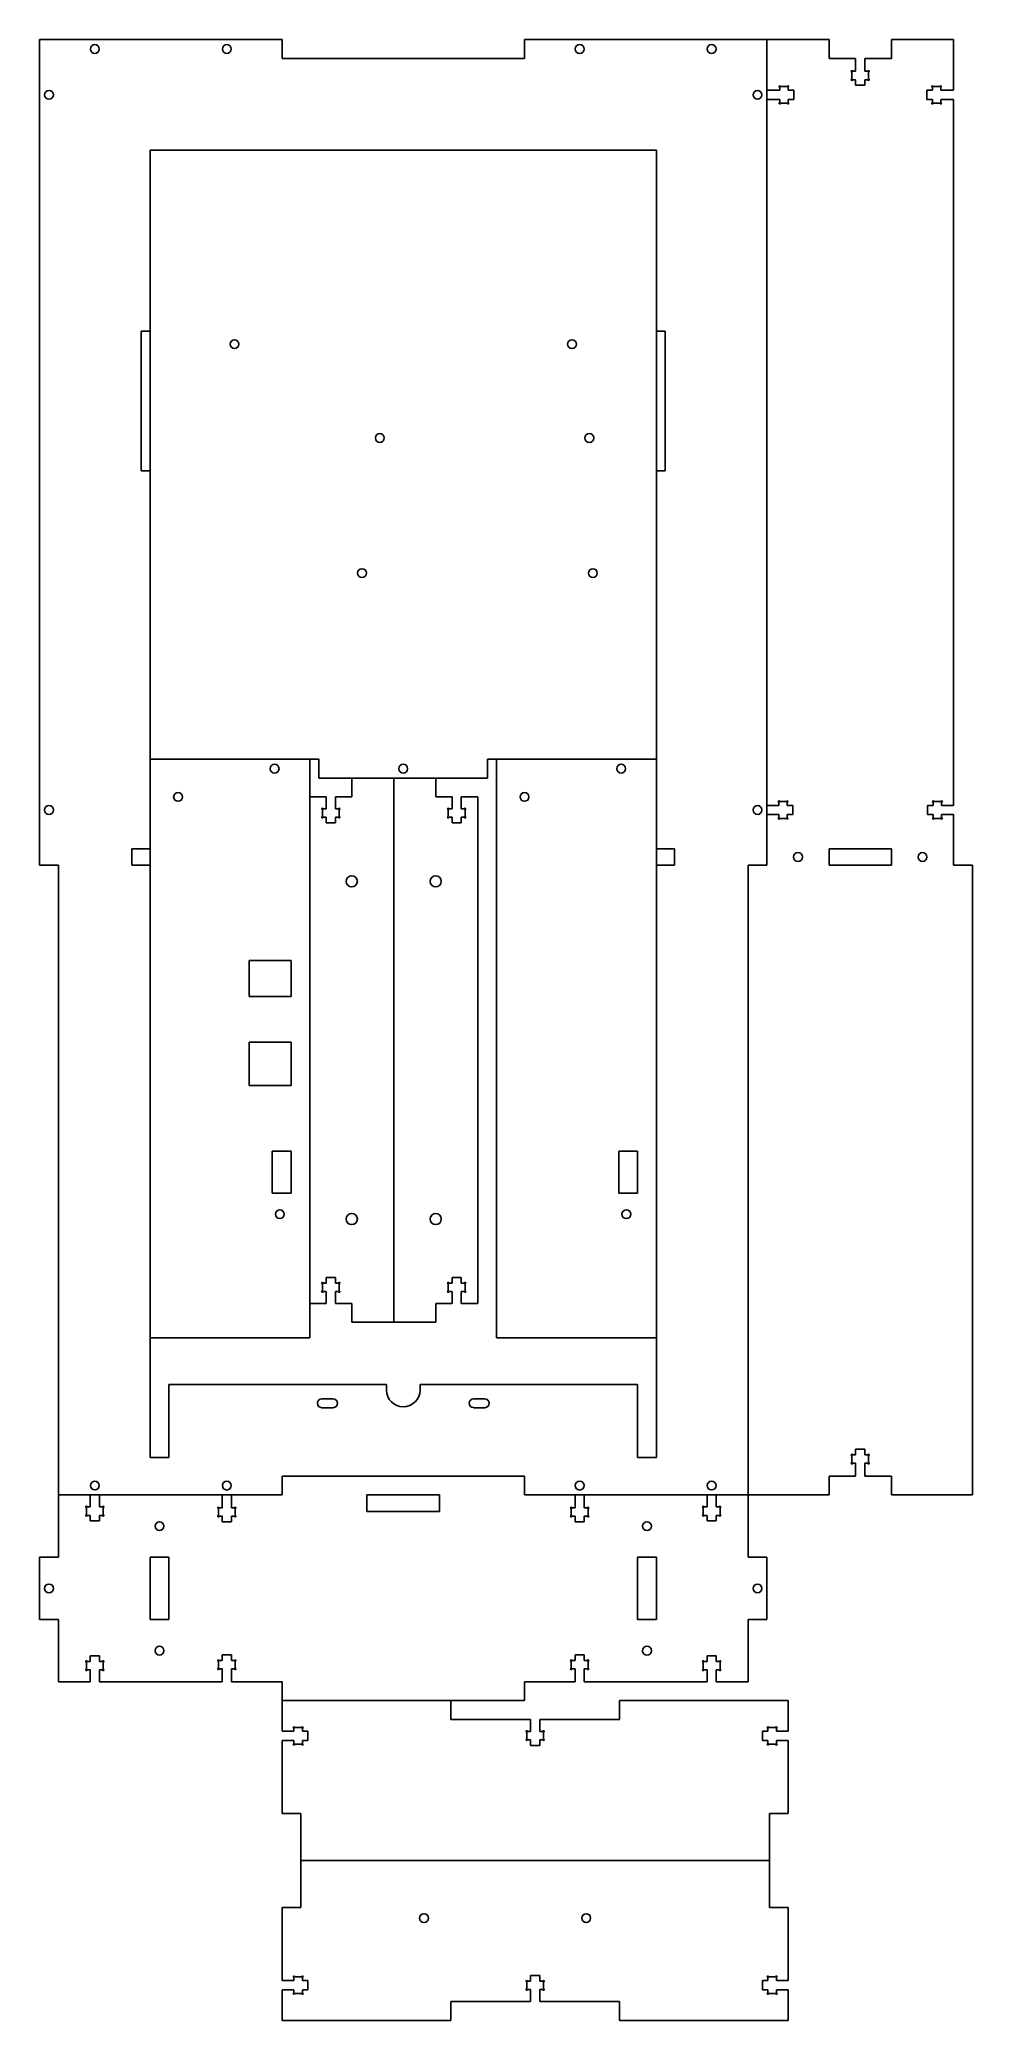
# Model space of a CAD drawing. Header units: millimetres. Extents: x -192 to 141, y -313 to 395.
import ezdxf

# ---------------------------------------------------------------- set-up
doc = ezdxf.new("R2010")
doc.units = ezdxf.units.MM
doc.layers.get('0').update_dxf_attribs({"lineweight": 25, "true_color": 0xffffff})

msp = doc.modelspace()

# ---------------------------------------------------------------- linework, layer by layer
for p, q in [((-192, 100), (-192, 395)), ((-192, 395), (-105.33, 395)), ((-105.33, 395), (-105.33, 388.28)), ((-18.67, 388.28), (-18.67, 395)), ((-18.67, 395), (68, 395)), ((68, 395), (68, 100)), ((68, 395), (90.25, 395)), ((90.25, 395), (90.25, 388.28)), ((112.51, 388.28), (112.51, 395)), ((112.51, 395), (134.76, 395)), ((134.76, 395), (134.76, 376.9)), ((-105.33, 388.28), (-18.67, 388.28)), ((90.25, 388.28), (99.73, 388.28)), ((98.38, 383.43), (98.38, 380.93)), ((99.73, 383.68), (98.63, 383.68)), ((99.73, 388.28), (99.73, 383.68)), ((103.03, 383.68), (103.03, 388.28)), ((103.03, 388.28), (112.51, 388.28)), ((104.13, 383.68), (103.03, 383.68)), ((104.38, 380.93), (104.38, 383.43)), ((72.6, 376.9), (68, 376.9)), ((72.6, 378), (72.6, 376.9)), ((75.35, 378.25), (72.85, 378.25)), ((75.6, 376.9), (75.6, 378)), ((77.6, 376.9), (75.6, 376.9)), ((77.6, 373.6), (77.6, 376.9)), ((98.63, 380.68), (99.73, 380.68)), ((99.73, 380.68), (99.73, 378.68)), ((99.73, 378.68), (103.03, 378.68)), ((103.03, 378.68), (103.03, 380.68)), ((103.03, 380.68), (104.13, 380.68)), ((127.16, 376.9), (125.16, 376.9)), ((125.16, 376.9), (125.16, 373.6)), ((127.16, 378), (127.16, 376.9)), ((129.91, 378.25), (127.41, 378.25)), ((130.16, 376.9), (130.16, 378)), ((134.76, 376.9), (130.16, 376.9)), ((68, 373.6), (72.6, 373.6)), ((72.6, 373.6), (72.6, 372.5)), ((72.85, 372.25), (75.35, 372.25)), ((75.6, 372.5), (75.6, 373.6)), ((75.6, 373.6), (77.6, 373.6)), ((125.16, 373.6), (127.16, 373.6)), ((127.16, 373.6), (127.16, 372.5)), ((127.41, 372.25), (129.91, 372.25)), ((130.16, 372.5), (130.16, 373.6)), ((130.16, 373.6), (134.76, 373.6)), ((134.76, 373.6), (134.76, 121.4)), ((-152.5, 137.86), (-152.5, 355.5)), ((-152.5, 355.5), (28.5, 355.5)), ((28.5, 355.5), (28.5, 137.86)), ((-152.5, 290.88), (-155.65, 290.88)), ((-155.65, 290.88), (-155.65, 240.88)), ((31.65, 290.88), (28.5, 290.88)), ((31.65, 240.88), (31.65, 290.88)), ((-155.65, 240.88), (-152.5, 240.88)), ((28.5, 240.88), (31.65, 240.88)), ((-92.17, 137.86), (-152.5, 137.86)), ((-152.5, 137.86), (-152.5, 100)), ((-95.38, -68.86), (-95.38, 137.86)), ((-92.17, 131.14), (-92.17, 137.86)), ((28.5, 137.86), (-31.83, 137.86)), ((-31.83, 137.86), (-31.83, 131.14)), ((-28.62, -68.86), (-28.62, 137.86)), ((28.5, 137.86), (28.5, 100)), ((-31.83, 131.14), (-92.17, 131.14)), ((-80.38, 131.14), (-80.38, 124.42)), ((-65.38, -63.3), (-65.38, 131.14)), ((-50.38, 131.14), (-50.38, 124.42)), ((-89.53, 124.42), (-95.38, 124.42)), ((-89.53, 120.14), (-89.53, 124.42)), ((-86.23, 124.42), (-86.23, 120.14)), ((-80.38, 124.42), (-86.23, 124.42)), ((-50.38, 124.42), (-44.53, 124.42)), ((-44.53, 124.42), (-44.53, 120.14)), ((-41.23, 120.14), (-41.23, 124.42)), ((-41.23, 124.42), (-35.38, 124.42)), ((-35.38, 124.42), (-35.38, -56.58)), ((72.28, 121.4), (68, 121.4)), ((72.28, 122.5), (72.28, 121.4)), ((75.03, 122.75), (72.53, 122.75)), ((75.28, 121.4), (75.28, 122.5)), ((77.28, 121.4), (75.28, 121.4)), ((77.28, 118.1), (77.28, 121.4)), ((127.48, 121.4), (125.48, 121.4)), ((125.48, 121.4), (125.48, 118.1)), ((127.48, 122.5), (127.48, 121.4)), ((130.23, 122.75), (127.73, 122.75)), ((130.48, 121.4), (130.48, 122.5)), ((134.76, 121.4), (130.48, 121.4)), ((-90.88, 117.39), (-90.88, 119.89)), ((-90.63, 120.14), (-89.53, 120.14)), ((-89.53, 117.14), (-90.63, 117.14)), ((-89.53, 115.14), (-89.53, 117.14)), ((-86.23, 115.14), (-89.53, 115.14)), ((-86.23, 120.14), (-85.13, 120.14)), ((-85.13, 117.14), (-86.23, 117.14)), ((-86.23, 117.14), (-86.23, 115.14)), ((-84.88, 119.89), (-84.88, 117.39)), ((-45.88, 119.89), (-45.88, 117.39)), ((-44.53, 120.14), (-45.63, 120.14)), ((-45.63, 117.14), (-44.53, 117.14)), ((-44.53, 117.14), (-44.53, 115.14)), ((-44.53, 115.14), (-41.23, 115.14)), ((-40.13, 120.14), (-41.23, 120.14)), ((-41.23, 115.14), (-41.23, 117.14)), ((-41.23, 117.14), (-40.13, 117.14)), ((-39.88, 117.39), (-39.88, 119.89)), ((68, 118.1), (72.28, 118.1)), ((72.28, 118.1), (72.28, 117)), ((72.53, 116.75), (75.03, 116.75)), ((75.28, 117), (75.28, 118.1)), ((75.28, 118.1), (77.28, 118.1)), ((125.48, 118.1), (127.48, 118.1)), ((127.48, 118.1), (127.48, 117)), ((127.73, 116.75), (130.23, 116.75)), ((130.48, 117), (130.48, 118.1)), ((130.48, 118.1), (134.76, 118.1)), ((134.76, 118.1), (134.76, 100)), ((-185.28, 100), (-192, 100)), ((-185.28, -125), (-185.28, 100)), ((-152.5, 105.88), (-159, 105.88)), ((-159, 105.88), (-159, 100)), ((-159, 100), (-152.5, 100)), ((-152.5, 100), (-152.5, -111.56)), ((35, 105.88), (28.5, 105.88)), ((28.5, -111.56), (28.5, 100)), ((28.5, 100), (35, 100)), ((35, 100), (35, 105.88)), ((61.28, 100), (61.28, -125)), ((68, 100), (61.28, 100)), ((112.51, 105.88), (90.25, 105.88)), ((90.25, 105.88), (90.25, 100)), ((90.25, 100), (112.51, 100)), ((112.51, 100), (112.51, 105.88)), ((134.76, 100), (141.48, 100)), ((141.48, 100), (141.48, -125)), ((-117.1, 53.08), (-117.1, 65.97)), ((-117.1, 65.97), (-102.1, 65.97)), ((-102.1, 65.97), (-102.1, 53.08)), ((-102.1, 53.08), (-117.1, 53.08)), ((-117.1, 36.76), (-102.1, 36.76)), ((-117.1, 21.33), (-117.1, 36.76)), ((-102.1, 36.76), (-102.1, 21.33)), ((-102.1, 21.33), (-117.1, 21.33)), ((-108.82, -17.18), (-108.82, -2.18)), ((-108.82, -2.18), (-102.1, -2.18)), ((-102.1, -2.18), (-102.1, -17.18)), ((21.78, -2.18), (15.06, -2.18)), ((15.06, -2.18), (15.06, -17.18)), ((21.78, -17.18), (21.78, -2.18)), ((-102.1, -17.18), (-108.82, -17.18)), ((15.06, -17.18), (21.78, -17.18)), ((-90.63, -49.3), (-89.53, -49.3)), ((-89.53, -49.3), (-89.53, -47.3)), ((-89.53, -47.3), (-86.23, -47.3)), ((-86.23, -47.3), (-86.23, -49.3)), ((-86.23, -49.3), (-85.13, -49.3)), ((-44.53, -49.3), (-45.63, -49.3)), ((-41.23, -47.3), (-44.53, -47.3)), ((-44.53, -47.3), (-44.53, -49.3)), ((-41.23, -49.3), (-41.23, -47.3)), ((-40.13, -49.3), (-41.23, -49.3)), ((-95.38, -56.58), (-89.53, -56.58)), ((-90.88, -52.05), (-90.88, -49.55)), ((-89.53, -52.3), (-90.63, -52.3)), ((-89.53, -56.58), (-89.53, -52.3)), ((-85.13, -52.3), (-86.23, -52.3)), ((-86.23, -52.3), (-86.23, -56.58)), ((-86.23, -56.58), (-80.38, -56.58)), ((-84.88, -49.55), (-84.88, -52.05)), ((-80.38, -56.58), (-80.38, -63.3)), ((-44.53, -56.58), (-50.38, -56.58)), ((-50.38, -56.58), (-50.38, -63.3)), ((-45.88, -49.55), (-45.88, -52.05)), ((-45.63, -52.3), (-44.53, -52.3)), ((-44.53, -52.3), (-44.53, -56.58)), ((-41.23, -56.58), (-41.23, -52.3)), ((-41.23, -52.3), (-40.13, -52.3)), ((-35.38, -56.58), (-41.23, -56.58)), ((-39.88, -52.05), (-39.88, -49.55)), ((-80.38, -63.3), (-65.38, -63.3)), ((-50.38, -63.3), (-65.38, -63.3)), ((-152.5, -68.86), (-95.38, -68.86)), ((28.5, -68.86), (-28.62, -68.86)), ((-145.78, -111.56), (-145.78, -85.5)), ((-145.78, -85.5), (-68, -85.5)), ((-87.12, -90.65), (-91.12, -90.65)), ((-68, -85.5), (-68, -87.5)), ((-56, -87.5), (-56, -85.5)), ((-56, -85.5), (21.78, -85.5)), ((-32.88, -90.65), (-36.88, -90.65)), ((21.78, -85.5), (21.78, -111.56)), ((-91.12, -93.8), (-87.12, -93.8)), ((-36.88, -93.8), (-32.88, -93.8)), ((-152.5, -111.56), (-145.78, -111.56)), ((21.78, -111.56), (28.5, -111.56)), ((98.38, -110.93), (98.38, -113.43)), ((99.73, -110.68), (98.63, -110.68)), ((103.03, -108.68), (99.73, -108.68)), ((99.73, -108.68), (99.73, -110.68)), ((103.03, -110.68), (103.03, -108.68)), ((104.13, -110.68), (103.03, -110.68)), ((104.38, -113.43), (104.38, -110.93)), ((-18.67, -118.28), (-105.33, -118.28)), ((-105.33, -118.28), (-105.33, -125)), ((-18.67, -125), (-18.67, -118.28)), ((99.73, -118.28), (90.25, -118.28)), ((90.25, -118.28), (90.25, -125)), ((98.63, -113.68), (99.73, -113.68)), ((99.73, -113.68), (99.73, -118.28)), ((103.03, -118.28), (103.03, -113.68)), ((103.03, -113.68), (104.13, -113.68)), ((112.51, -118.28), (103.03, -118.28)), ((112.51, -125), (112.51, -118.28)), ((-185.28, -125), (-185.28, -147.25)), ((-105.33, -125), (-185.28, -125)), ((-173.9, -129.28), (-173.9, -125)), ((-170.6, -125), (-170.6, -129.28)), ((-126.73, -129.6), (-126.73, -125)), ((-123.43, -125), (-123.43, -129.6)), ((-75, -130.88), (-75, -125)), ((-75, -125), (-49, -125)), ((-49, -125), (-49, -130.88)), ((61.28, -125), (-18.67, -125)), ((-0.57, -129.6), (-0.57, -125)), ((2.73, -125), (2.73, -129.6)), ((46.6, -129.28), (46.6, -125)), ((49.9, -125), (49.9, -129.28)), ((61.28, -147.25), (61.28, -125)), ((90.25, -125), (61.28, -125)), ((141.48, -125), (112.51, -125)), ((-175.25, -132.03), (-175.25, -129.53)), ((-175, -129.28), (-173.9, -129.28)), ((-173.9, -132.28), (-175, -132.28)), ((-173.9, -134.28), (-173.9, -132.28)), ((-170.6, -134.28), (-173.9, -134.28)), ((-170.6, -129.28), (-169.5, -129.28)), ((-169.5, -132.28), (-170.6, -132.28)), ((-170.6, -132.28), (-170.6, -134.28)), ((-169.25, -129.53), (-169.25, -132.03)), ((-128.08, -132.35), (-128.08, -129.85)), ((-127.83, -129.6), (-126.73, -129.6)), ((-126.73, -132.6), (-127.83, -132.6)), ((-126.73, -134.6), (-126.73, -132.6)), ((-123.43, -129.6), (-122.33, -129.6)), ((-122.33, -132.6), (-123.43, -132.6)), ((-123.43, -132.6), (-123.43, -134.6)), ((-122.08, -129.85), (-122.08, -132.35)), ((-49, -130.88), (-75, -130.88)), ((-1.92, -132.35), (-1.92, -129.85)), ((-1.67, -129.6), (-0.57, -129.6)), ((-0.57, -132.6), (-1.67, -132.6)), ((-0.57, -134.6), (-0.57, -132.6)), ((2.73, -129.6), (3.83, -129.6)), ((3.83, -132.6), (2.73, -132.6)), ((2.73, -132.6), (2.73, -134.6)), ((4.08, -129.85), (4.08, -132.35)), ((45.25, -132.03), (45.25, -129.53)), ((45.5, -129.28), (46.6, -129.28)), ((46.6, -132.28), (45.5, -132.28)), ((46.6, -134.28), (46.6, -132.28)), ((49.9, -134.28), (46.6, -134.28)), ((49.9, -129.28), (51, -129.28)), ((51, -132.28), (49.9, -132.28)), ((49.9, -132.28), (49.9, -134.28)), ((51.25, -129.53), (51.25, -132.03)), ((-123.43, -134.6), (-126.73, -134.6)), ((2.73, -134.6), (-0.57, -134.6)), ((-185.28, -147.25), (-192, -147.25)), ((-192, -147.25), (-192, -169.51)), ((-152.5, -169.51), (-152.5, -147.25)), ((-152.5, -147.25), (-145.78, -147.25)), ((-145.78, -147.25), (-145.78, -169.51)), ((21.78, -169.51), (21.78, -147.25)), ((21.78, -147.25), (28.5, -147.25)), ((28.5, -147.25), (28.5, -169.51)), ((68, -147.25), (61.28, -147.25)), ((68, -169.51), (68, -147.25)), ((-192, -169.51), (-185.28, -169.51)), ((-185.28, -169.51), (-185.28, -191.76)), ((-145.78, -169.51), (-152.5, -169.51)), ((28.5, -169.51), (21.78, -169.51)), ((61.28, -191.76), (61.28, -169.51)), ((61.28, -169.51), (68, -169.51)), ((-173.9, -184.48), (-173.9, -182.48)), ((-173.9, -182.48), (-170.6, -182.48)), ((-170.6, -182.48), (-170.6, -184.48)), ((-126.73, -184.16), (-126.73, -182.16)), ((-126.73, -182.16), (-123.43, -182.16)), ((-123.43, -182.16), (-123.43, -184.16)), ((-0.57, -184.16), (-0.57, -182.16)), ((-0.57, -182.16), (2.73, -182.16)), ((2.73, -182.16), (2.73, -184.16)), ((46.6, -184.48), (46.6, -182.48)), ((46.6, -182.48), (49.9, -182.48)), ((49.9, -182.48), (49.9, -184.48)), ((-175.25, -187.23), (-175.25, -184.73)), ((-175, -184.48), (-173.9, -184.48)), ((-173.9, -187.48), (-175, -187.48)), ((-173.9, -191.76), (-173.9, -187.48)), ((-170.6, -184.48), (-169.5, -184.48)), ((-169.5, -187.48), (-170.6, -187.48)), ((-170.6, -187.48), (-170.6, -191.76)), ((-169.25, -184.73), (-169.25, -187.23)), ((-128.08, -186.91), (-128.08, -184.41)), ((-127.83, -184.16), (-126.73, -184.16)), ((-126.73, -187.16), (-127.83, -187.16)), ((-126.73, -191.76), (-126.73, -187.16)), ((-123.43, -184.16), (-122.33, -184.16)), ((-122.33, -187.16), (-123.43, -187.16)), ((-123.43, -187.16), (-123.43, -191.76)), ((-122.08, -184.41), (-122.08, -186.91)), ((-1.92, -186.91), (-1.92, -184.41)), ((-1.67, -184.16), (-0.57, -184.16)), ((-0.57, -187.16), (-1.67, -187.16)), ((-0.57, -191.76), (-0.57, -187.16)), ((2.73, -184.16), (3.83, -184.16)), ((3.83, -187.16), (2.73, -187.16)), ((2.73, -187.16), (2.73, -191.76)), ((4.08, -184.41), (4.08, -186.91)), ((45.25, -187.23), (45.25, -184.73)), ((45.5, -184.48), (46.6, -184.48)), ((46.6, -187.48), (45.5, -187.48)), ((46.6, -191.76), (46.6, -187.48)), ((49.9, -184.48), (51, -184.48)), ((51, -187.48), (49.9, -187.48)), ((49.9, -187.48), (49.9, -191.76)), ((51.25, -184.73), (51.25, -187.23)), ((-185.28, -191.76), (-173.9, -191.76)), ((-170.6, -191.76), (-126.73, -191.76)), ((-123.43, -191.76), (-105.33, -191.76)), ((-105.33, -191.76), (-105.33, -198.48)), ((-18.67, -198.48), (-18.67, -191.76)), ((-18.67, -191.76), (-0.57, -191.76)), ((2.73, -191.76), (46.6, -191.76)), ((49.9, -191.76), (61.28, -191.76)), ((-105.33, -198.48), (-18.67, -198.48)), ((-105.33, -209.43), (-105.33, -198.48)), ((-45, -198.48), (-45, -205.2)), ((-45, -205.2), (-16.48, -205.2)), ((-16.48, -205.2), (-16.48, -209.48)), ((-13.18, -209.48), (-13.18, -205.2)), ((-13.18, -205.2), (15.33, -205.2)), ((15.33, -205.2), (15.33, -198.48)), ((15.33, -198.48), (75.67, -198.48)), ((75.67, -198.48), (75.67, -209.43)), ((-101.05, -209.43), (-105.33, -209.43)), ((-101.05, -208.33), (-101.05, -209.43)), ((-98.3, -208.08), (-100.8, -208.08)), ((-98.05, -209.43), (-98.05, -208.33)), ((-96.05, -209.43), (-98.05, -209.43)), ((-96.05, -212.73), (-96.05, -209.43)), ((-17.83, -209.73), (-17.83, -212.23)), ((-16.48, -209.48), (-17.58, -209.48)), ((-12.08, -209.48), (-13.18, -209.48)), ((-11.83, -212.23), (-11.83, -209.73)), ((68.39, -209.43), (66.39, -209.43)), ((66.39, -209.43), (66.39, -212.73)), ((68.39, -208.33), (68.39, -209.43)), ((71.14, -208.08), (68.64, -208.08)), ((71.39, -209.43), (71.39, -208.33)), ((75.67, -209.43), (71.39, -209.43)), ((-105.33, -238.8), (-105.33, -212.73)), ((-105.33, -212.73), (-101.05, -212.73)), ((-101.05, -212.73), (-101.05, -213.83)), ((-100.8, -214.08), (-98.3, -214.08)), ((-98.05, -213.83), (-98.05, -212.73)), ((-98.05, -212.73), (-96.05, -212.73)), ((-17.58, -212.48), (-16.48, -212.48)), ((-16.48, -212.48), (-16.48, -214.48)), ((-16.48, -214.48), (-13.18, -214.48)), ((-13.18, -214.48), (-13.18, -212.48)), ((-13.18, -212.48), (-12.08, -212.48)), ((66.39, -212.73), (68.39, -212.73)), ((68.39, -212.73), (68.39, -213.83)), ((68.64, -214.08), (71.14, -214.08)), ((71.39, -213.83), (71.39, -212.73)), ((71.39, -212.73), (75.67, -212.73)), ((75.67, -212.73), (75.67, -238.8)), ((-98.61, -238.8), (-105.33, -238.8)), ((-98.61, -255.6), (-98.61, -238.8)), ((75.67, -238.8), (68.95, -238.8)), ((68.95, -238.8), (68.95, -255.6)), ((-98.61, -272.4), (-98.61, -255.6)), ((68.95, -255.6), (-98.61, -255.6)), ((68.95, -255.6), (68.95, -272.4)), ((-105.33, -298.47), (-105.33, -272.4)), ((-105.33, -272.4), (-98.61, -272.4)), ((68.95, -272.4), (75.67, -272.4)), ((75.67, -272.4), (75.67, -298.47)), ((-98.3, -297.12), (-100.8, -297.12)), ((-13.18, -296.72), (-16.48, -296.72)), ((-16.48, -296.72), (-16.48, -298.72)), ((-13.18, -298.72), (-13.18, -296.72)), ((71.14, -297.12), (68.64, -297.12)), ((-101.05, -298.47), (-105.33, -298.47)), ((-105.33, -301.77), (-101.05, -301.77)), ((-105.33, -312.72), (-105.33, -301.77)), ((-101.05, -297.37), (-101.05, -298.47)), ((-101.05, -301.77), (-101.05, -302.87)), ((-100.8, -303.12), (-98.3, -303.12)), ((-98.05, -298.47), (-98.05, -297.37)), ((-96.05, -298.47), (-98.05, -298.47)), ((-98.05, -302.87), (-98.05, -301.77)), ((-98.05, -301.77), (-96.05, -301.77)), ((-96.05, -301.77), (-96.05, -298.47)), ((-17.83, -298.97), (-17.83, -301.47)), ((-16.48, -298.72), (-17.58, -298.72)), ((-17.58, -301.72), (-16.48, -301.72)), ((-16.48, -301.72), (-16.48, -306)), ((-12.08, -298.72), (-13.18, -298.72)), ((-13.18, -306), (-13.18, -301.72)), ((-13.18, -301.72), (-12.08, -301.72)), ((-11.83, -301.47), (-11.83, -298.97)), ((68.39, -298.47), (66.39, -298.47)), ((66.39, -298.47), (66.39, -301.77)), ((66.39, -301.77), (68.39, -301.77)), ((68.39, -297.37), (68.39, -298.47)), ((68.39, -301.77), (68.39, -302.87)), ((68.64, -303.12), (71.14, -303.12)), ((71.39, -298.47), (71.39, -297.37)), ((75.67, -298.47), (71.39, -298.47)), ((71.39, -302.87), (71.39, -301.77)), ((71.39, -301.77), (75.67, -301.77)), ((75.67, -301.77), (75.67, -312.72)), ((-16.48, -306), (-45, -306)), ((-45, -306), (-45, -312.72)), ((15.33, -306), (-13.18, -306)), ((15.33, -312.72), (15.33, -306)), ((-45, -312.72), (-105.33, -312.72)), ((75.67, -312.72), (15.33, -312.72))]:
    msp.add_line(p, q)
for centre, radius in [((-172.25, 391.64), 1.57), ((-125.08, 391.64), 1.57), ((1.08, 391.64), 1.57), ((48.25, 391.64), 1.57), ((-188.64, 375.25), 1.57), ((64.64, 375.25), 1.57), ((-122.33, 286.18), 1.58), ((-1.67, 286.18), 1.58), ((-70.39, 252.66), 1.57), ((4.54, 252.66), 1.57), ((-76.74, 204.4), 1.57), ((5.81, 204.4), 1.57), ((-107.98, 134.5), 1.57), ((-62, 134.5), 1.57), ((15.9, 134.5), 1.57), ((-188.64, 119.75), 1.57), ((-142.5, 124.42), 1.57), ((-18.62, 124.42), 1.57), ((64.64, 119.75), 1.57), ((79.13, 102.94), 1.57), ((123.63, 102.94), 1.57), ((-80.38, 94.25), 2), ((-50.38, 94.25), 2), ((-106.1, -24.68), 1.58), ((-80.38, -26.41), 2), ((-50.38, -26.41), 2), ((17.78, -24.68), 1.58), ((-172.25, -121.64), 1.57), ((-125.08, -121.64), 1.58), ((1.08, -121.64), 1.58), ((48.25, -121.64), 1.57), ((-149.14, -136.13), 1.58), ((25.14, -136.13), 1.58), ((-188.64, -158.38), 1.57), ((64.64, -158.38), 1.57), ((-149.14, -180.63), 1.58), ((25.14, -180.63), 1.58), ((-54.58, -276.18), 1.58), ((3.42, -276.18), 1.58)]:
    msp.add_circle(centre, radius)
for centre, radius, start, end in [((98.38, 383.68), 0.25, 0, 270), ((104.38, 383.68), 0.25, 270, 180), ((72.6, 378.25), 0.25, 360, 270), ((75.6, 378.25), 0.25, 270, 180), ((98.38, 380.68), 0.25, 90, 0), ((104.38, 380.68), 0.25, 180, 90), ((127.16, 378.25), 0.25, 0, 270), ((130.16, 378.25), 0.25, 270, 180), ((72.6, 372.25), 0.25, 90, 0), ((75.6, 372.25), 0.25, 180, 90), ((127.16, 372.25), 0.25, 90, 0), ((130.16, 372.25), 0.25, 180, 90), ((-90.88, 120.14), 0.25, 0, 270), ((-84.88, 120.14), 0.25, 270, 180), ((-45.88, 120.14), 0.25, 0, 270), ((-39.88, 120.14), 0.25, 270, 180), ((72.28, 122.75), 0.25, 360, 270), ((75.28, 122.75), 0.25, 270, 180), ((127.48, 122.75), 0.25, 360, 270), ((130.48, 122.75), 0.25, 270, 180), ((-90.88, 117.14), 0.25, 90, 0), ((-84.88, 117.14), 0.25, 180, 90), ((-45.88, 117.14), 0.25, 90, 0), ((-39.88, 117.14), 0.25, 180, 90), ((72.28, 116.75), 0.25, 90, 0), ((75.28, 116.75), 0.25, 180, 90), ((127.48, 116.75), 0.25, 90, 0), ((130.48, 116.75), 0.25, 180, 90), ((-90.88, -49.3), 0.25, 360, 270), ((-84.88, -49.3), 0.25, 270, 180), ((-45.88, -49.3), 0.25, 360, 270), ((-39.88, -49.3), 0.25, 270, 180), ((-90.88, -52.3), 0.25, 90, 0), ((-84.88, -52.3), 0.25, 180, 90), ((-45.88, -52.3), 0.25, 90, 360), ((-39.88, -52.3), 0.25, 180, 90), ((-91.12, -92.22), 1.58, 90, 270), ((-87.12, -92.22), 1.58, 270, 90), ((-62, -87.5), 6, 180, 0), ((-36.88, -92.22), 1.57, 90, 270), ((-32.88, -92.22), 1.58, 270, 90), ((98.38, -110.68), 0.25, 360, 270), ((104.38, -110.68), 0.25, 270, 180), ((98.38, -113.68), 0.25, 90, 0), ((104.38, -113.68), 0.25, 180, 90), ((-175.25, -129.28), 0.25, 0, 270), ((-175.25, -132.28), 0.25, 90, 0), ((-169.25, -129.28), 0.25, 270, 180), ((-169.25, -132.28), 0.25, 180, 90), ((-128.08, -129.6), 0.25, 0, 270), ((-128.08, -132.6), 0.25, 90, 0), ((-122.08, -129.6), 0.25, 270, 180), ((-122.08, -132.6), 0.25, 180, 90), ((-1.92, -129.6), 0.25, 0, 270), ((-1.92, -132.6), 0.25, 90, 360), ((4.08, -129.6), 0.25, 270, 180), ((4.08, -132.6), 0.25, 180, 90), ((45.25, -129.28), 0.25, 0, 270), ((45.25, -132.28), 0.25, 90, 0), ((51.25, -129.28), 0.25, 270, 180), ((51.25, -132.28), 0.25, 180, 90), ((-128.08, -184.16), 0.25, 0, 270), ((-122.08, -184.16), 0.25, 270, 180), ((-1.92, -184.16), 0.25, 360, 270), ((4.08, -184.16), 0.25, 270, 180), ((-175.25, -184.48), 0.25, 360, 270), ((-175.25, -187.48), 0.25, 90, 0), ((-169.25, -184.48), 0.25, 270, 180), ((-169.25, -187.48), 0.25, 180, 90), ((-128.08, -187.16), 0.25, 90, 0), ((-122.08, -187.16), 0.25, 180, 90), ((-1.92, -187.16), 0.25, 90, 0), ((4.08, -187.16), 0.25, 180, 90), ((45.25, -184.48), 0.25, 360, 270), ((45.25, -187.48), 0.25, 90, 360), ((51.25, -184.48), 0.25, 270, 180), ((51.25, -187.48), 0.25, 180, 90), ((-101.05, -208.08), 0.25, 0, 270), ((-98.05, -208.08), 0.25, 270, 180), ((-17.83, -209.48), 0.25, 0, 270), ((-17.83, -212.48), 0.25, 90, 0), ((-11.83, -209.48), 0.25, 270, 180), ((-11.83, -212.48), 0.25, 180, 90), ((68.39, -208.08), 0.25, 0, 270), ((71.39, -208.08), 0.25, 270, 180), ((-101.05, -214.08), 0.25, 90, 360), ((-98.05, -214.08), 0.25, 180, 90), ((68.39, -214.08), 0.25, 90, 0), ((71.39, -214.08), 0.25, 180, 90), ((-101.05, -297.12), 0.25, 0, 270), ((-98.05, -297.12), 0.25, 270, 180), ((68.39, -297.12), 0.25, 0, 270), ((71.39, -297.12), 0.25, 270, 180), ((-101.05, -303.12), 0.25, 90, 0), ((-98.05, -303.12), 0.25, 180, 90), ((-17.83, -298.72), 0.25, 0, 270), ((-17.83, -301.72), 0.25, 90, 0), ((-11.83, -298.72), 0.25, 270, 180), ((-11.83, -301.72), 0.25, 180, 90), ((68.39, -303.12), 0.25, 90, 360), ((71.39, -303.12), 0.25, 180, 90)]:
    msp.add_arc(centre, radius, start, end)

doc.saveas('drawing.dxf')
